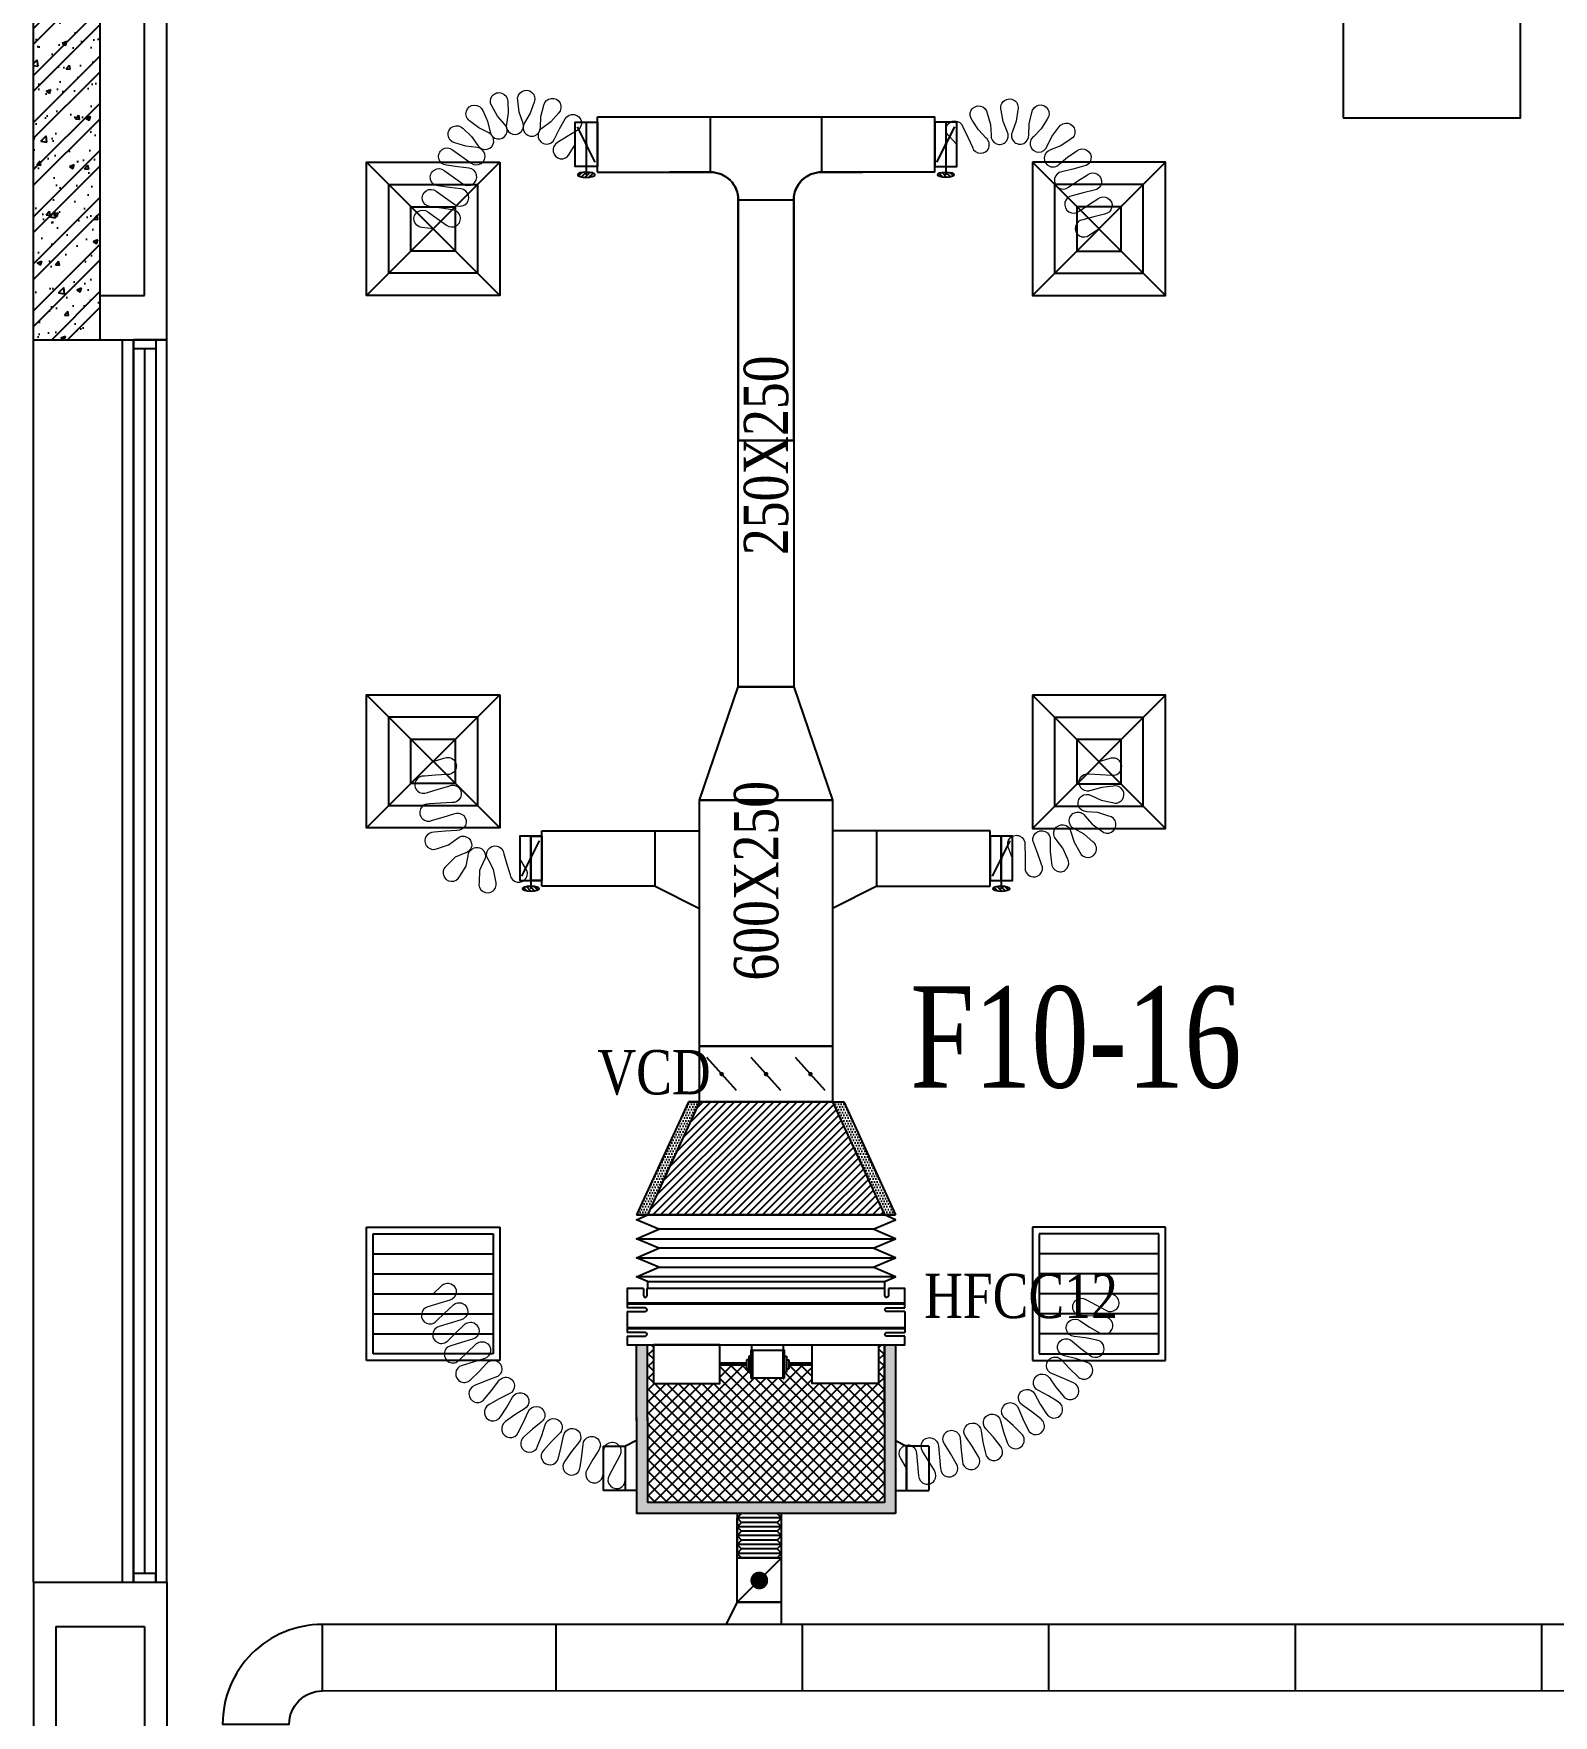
# Model space of a CAD drawing. Header units: metres. Extents: x 352651 to 1421851, y -87441 to -24441.
# Drawn here: x 1173432 to 1180280, y -48460 to -40880 of the extents above; entities that cross this region are included whole.
import ezdxf

# ---------------------------------------------------------------- set-up
doc = ezdxf.new("R2010")
doc.units = ezdxf.units.M
doc.header["$LTSCALE"] = 300
doc.header["$MEASUREMENT"] = 0
for name, color, linetype in [('bat noi mem', 4, 'CONTINUOUS'), ('CUA', 8, 'CONTINUOUS'), ('CUAGIO', 2, 'CONTINUOUS'), ('HATCH', 145, 'CONTINUOUS'), ('KT', 1, 'CONTINUOUS'), ('THAY', 9, 'CONTINUOUS'), ('thiet bi', 11, 'CONTINUOUS'), ('TUONG', 7, 'CONTINUOUS'), ('vach', 6, 'CONTINUOUS')]:
    doc.layers.add(name, color=color, linetype=linetype)
doc.layers.add('noi mem', color=5, linetype='BATTING', lineweight=0)
doc.styles.add('PHU', font='vntimeh.shx', dxfattribs={"width": 0.8})
doc.styles.add('ROMANS', font='romans.shx', dxfattribs={"width": 0.75, "bigfont": 'romancvn.shx'})
doc.linetypes.add('BATTING', pattern='A,0.0001,-0.1,[134,ltypeshp.shx,S=0.1,R=0,X=-0.1,Y=0],-0.2,[134,ltypeshp.shx,S=0.1,R=180,X=0.1,Y=0],-0.1', length=0.4001)
pattern_1 = [(0, (715545.674, -331479.181), (6.25, 12.5), [0, -12.5])]

# ---------------------------------------------------------------- blocks, each defined once
blk = doc.blocks.new('cot1')
at = {"layer": 'vach'}
blk.add_lwpolyline([(-400, -400), (400, -400), (400, 400), (-400, 400)], close=True, dxfattribs=at)
blk = doc.blocks.new('SAD')
at = {"layer": 'CUAGIO', "color": 8}
for p, q in [((-300, -300), (300, 300)), ((300, -300), (-300, 300))]:
    blk.add_line(p, q, dxfattribs=at)
at = {"layer": 'CUAGIO'}
blk.add_lwpolyline([(300, -300), (300, 300), (-300, 300), (-300, -300)], close=True, dxfattribs=at)
at = {"layer": 'CUAGIO', "color": 8}
for points in [[(200, -200), (200, 200), (-200, 200), (-200, -200)], [(100, -100), (100, 100), (-100, 100), (-100, -100)]]:
    blk.add_lwpolyline(points, close=True, dxfattribs=at)
blk = doc.blocks.new('SAG')
at = {"layer": 'CUAGIO'}
for p, q in [((-300, 300), (-300, -300)), ((300, 300), (-300, 300)), ((300, -300), (300, 300)), ((-300, -300), (300, -300))]:
    blk.add_line(p, q, dxfattribs=at)
at = {"layer": 'CUAGIO', "color": 8}
for p, q in [((-270, 270), (-270, -270)), ((270, 270), (-270, 270)), ((-180, -270), (-180, 270)), ((-90, -270), (-90, 270)), ((0, -270), (0, 270)), ((90, -270), (90, 270)), ((180, -270), (180, 270)), ((270, -270), (270, 270)), ((-270, -270), (270, -270))]:
    blk.add_line(p, q, dxfattribs=at)
blk = doc.blocks.new('1-van gio D200')
at = {"layer": 'CUAGIO'}
h = blk.add_hatch(dxfattribs=at)
h.set_pattern_fill('ANSI31', color=256, scale=100, style=0)
edge = h.paths.add_edge_path()
edge.add_ellipse((486127, -58494), major_axis=(-38.1, 0), ratio=0.310482, start_angle=0, end_angle=360, ccw=False)
for p, q in [((486167, -58437.3), (486087.1, -58277.5)), ((486127, -58257.4), (486127, -58494))]:
    blk.add_line(p, q, dxfattribs=at)
at = {"layer": 'CUAGIO', "const_width": 3}
for points in [[(486127, -58457.4), (486177, -58457.4), (486177, -58257.4), (486077, -58257.4), (486077, -58457.4), (486127, -58457.4)], [(486167, -58437.3), (486087.1, -58277.5)], [(486127, -58257.4), (486127, -58494)]]:
    blk.add_lwpolyline(points, dxfattribs=at)
at = {"layer": 'CUAGIO'}
blk.add_lwpolyline([(486177, -58457.4), (486077, -58457.4), (486077, -58257.4), (486177, -58257.4)], close=True, dxfattribs=at)
at = {"layer": 'CUAGIO', "const_width": 5.35}
blk.add_lwpolyline([(486130.7, -58357.4, -1), (486123.3, -58357.4, -1)], format="xyb", close=True, dxfattribs=at)
at = {"layer": 'CUAGIO', "extrusion": (0, 0, -1)}
blk.add_ellipse((486127, -58494), major_axis=(-38.1, 0), ratio=0.310482, start_param=-1.570796, end_param=4.712389, dxfattribs=at)
blk = doc.blocks.new('bac noi mem')
at = {"layer": 'bat noi mem'}
for p, q in [((493886.7, -64673), (493866.7, -64693)), ((494066.7, -64693), (493866.7, -64693)), ((493866.7, -64693), (493886.7, -64713)), ((493886.7, -64713), (493866.7, -64733)), ((494066.7, -64733), (493866.7, -64733)), ((493866.7, -64733), (493886.7, -64753)), ((494046.7, -64673), (493886.7, -64673)), ((494046.7, -64713), (493886.7, -64713)), ((494046.7, -64673), (494066.7, -64693)), ((494066.7, -64693), (494046.7, -64713)), ((494046.7, -64713), (494066.7, -64733)), ((494066.7, -64733), (494046.7, -64753)), ((493886.7, -64753), (493866.7, -64773)), ((494066.7, -64773), (493866.7, -64773)), ((493866.7, -64773), (493886.7, -64793)), ((493886.7, -64793), (493866.7, -64813)), ((494046.7, -64753), (493886.7, -64753)), ((494046.7, -64793), (493886.7, -64793)), ((494046.7, -64753), (494066.7, -64773)), ((494066.7, -64773), (494046.7, -64793)), ((494046.7, -64793), (494066.7, -64813)), ((494066.7, -64813), (493866.7, -64813)), ((493866.7, -64813), (493886.7, -64833)), ((493886.7, -64833), (493866.7, -64853)), ((494066.7, -64853), (493866.7, -64853)), ((493866.7, -64853), (493886.7, -64873)), ((494046.7, -64833), (493886.7, -64833)), ((494046.7, -64873), (493886.7, -64873)), ((494066.7, -64813), (494046.7, -64833)), ((494046.7, -64833), (494066.7, -64853)), ((494066.7, -64853), (494046.7, -64873))]:
    blk.add_line(p, q, dxfattribs=at)

msp = doc.modelspace()

# ---------------------------------------------------------------- hatches: boundary and pattern name
at = {"layer": 'CUAGIO'}
h = msp.add_hatch(dxfattribs=at)
h.set_pattern_fill('DOTS', color=256, scale=200, style=0)
h.set_pattern_definition(pattern_1)
h.paths.add_polyline_path([(1176198.6, -46204), (1176148.6, -46204), (1176382.1, -45694), (1176432.1, -45694)])
h = msp.add_hatch(dxfattribs=at)
h.set_pattern_fill('ANSI31', color=256, scale=200, style=0)
h.set_pattern_definition([(45, (356591.88, -89041.348), (-17.6776695, 17.6776695), [])])
h.paths.add_polyline_path([(1177032.1, -45694), (1176432.1, -45694), (1176198.6, -46204), (1177265.6, -46204)])
h = msp.add_hatch(dxfattribs=at)
h.set_pattern_fill('DOTS', color=256, scale=200, style=0)
h.set_pattern_definition(pattern_1)
h.paths.add_polyline_path([(1177032.1, -45694), (1177082.1, -45694), (1177315.6, -46204), (1177265.6, -46204)])
h = msp.add_hatch(dxfattribs=at)
h.set_pattern_fill('DOTS', color=2, scale=200, style=0)
h.set_pattern_definition([(0, (625638.366, 9935.93), (6.25, 12.5), [0, -12.5])])
h.paths.add_polyline_path([(1177315.6, -46789.5), (1177265.6, -46789.5), (1177265.6, -47499.5), (1176198.6, -47499.5), (1176198.6, -47116.9), (1176198.6, -46789.5), (1176148.6, -46789.5), (1176148.6, -47131.9), (1176148.6, -47549.5), (1177315.6, -47549.5)])
at = {"layer": 'CUAGIO', "ltscale": 1.5}
h = msp.add_hatch(dxfattribs=at)
h.set_pattern_fill('ANSI37', color=9, scale=300, angle=360, style=0)
h.set_pattern_definition([(45, (709353.715, -639.915), (-26.5165043, 26.5165043), []), (135, (709353.715, -639.915), (-26.5165043, -26.5165043), [])])
h.paths.add_polyline_path([(1177265.6, -47499.5), (1177265.6, -46789.5), (1177239.6, -46789.5), (1177239.6, -46964.5), (1176939.6, -46964.5), (1176939.6, -46881.6), (1176834.3, -46881.6), (1176834.3, -46897.2), (1176823.8, -46897.2), (1176823.8, -46913), (1176813.9, -46913), (1176813.9, -46938, -1), (1176807.4, -46940.1), (1176671.2, -46940.1, -1), (1176664.8, -46938), (1176664.8, -46913), (1176654.9, -46913), (1176654.9, -46897.2), (1176644.3, -46897.2), (1176644.3, -46881.6), (1176524.7, -46881.6), (1176524.7, -46964.5), (1176224.7, -46964.5), (1176224.7, -46789.5), (1176198.6, -46789.5), (1176198.6, -47131.9), (1176198.6, -47499.5)])
at = {"layer": 'HATCH', "linetype": 'Continuous'}
h = msp.add_hatch(dxfattribs=at)
h.set_pattern_fill('ANSI32,_O', color=256, scale=400)
h.set_pattern_definition([(45, (715499.62, -347750.56), (-106.066017, 106.066017), []), (45, (715570.34, -347750.56), (-106.066017, 106.066017), [])])
h.paths.add_polyline_path([(1173732.1, -39059.6), (1173432.1, -39059.6), (1173432.1, -39812.4, -0.364811), (1173457, -39841.9, -0.364811), (1173432.1, -39871.5), (1173432.1, -40859.6), (1173732.1, -40859.6)])
h.paths.add_polyline_path([(1173732.1, -40859.6), (1173432.1, -40859.6), (1173432.1, -42259.6), (1173732.1, -42259.6)])
h = msp.add_hatch(dxfattribs=at)
h.set_pattern_fill('AR-CONC,_O', color=256, scale=30)
h.set_pattern_definition([(50, (715499.62, -347750.56), (215.178055, -18.82564), [22.5, -247.5]), (355, (715499.62, -347750.56), (-41.6254, 225.65764), [18, -198]), (100.4514, (715517.56, -347752.12), (173.552815, 206.83186), [19.12206, -210.34263]), (46.1842, (715499.62, -347690.56), (320.17231, -49.6557), [33.75, -371.25]), (96.6356, (715526.3, -347694.7), (280.39881, 292.23536), [28.68309, -315.5139]), (351.1842, (715499.62, -347690.56), (280.39858, 292.23558), [27, -297]), (21, (715529.62, -347705.56), (179.072116, -120.78567), [22.5, -247.5]), (326, (715529.62, -347705.56), (72.9946, 217.54501), [18, -198]), (71.4514, (715544.55, -347715.62), (252.06679, 96.75915), [19.12206, -210.34263]), (37.5, (715499.624, -347750.556), (3.647957, 99.868156), [0, -195.6, 0, -201, 0, -198.75]), (7.5, (715499.62, -347750.56), (78.920861, 118.323514), [0, -114.6, 0, -191.1, 0, -75.75]), (327.5, (715432.724, -347750.556), (160.146731, -6.766462), [0, -75, 0, -234, 0, -310.5]), (317.5, (715402.72, -347750.56), (174.95585, 30.031495), [0, -97.5, 0, -155.4, 0, -220.5])])
h.paths.add_polyline_path([(1173732.1, -39059.6), (1173432.1, -39059.6), (1173432.1, -39812.4, -0.364811), (1173457, -39841.9, -0.364811), (1173432.1, -39871.5), (1173432.1, -40859.6), (1173732.1, -40859.6)])
h.paths.add_polyline_path([(1173732.1, -40859.6), (1173432.1, -40859.6), (1173432.1, -42259.6), (1173732.1, -42259.6)])

# ---------------------------------------------------------------- linework, layer by layer
at = {"layer": 'bat noi mem'}
for p, q in [((1176198.6, -46204), (1177265.6, -46204)), ((1177265.6, -46204), (1176198.6, -46204)), ((1176148.6, -46311.2), (1177315.6, -46311.2)), ((1177215.6, -46268.3), (1176248.6, -46268.3)), ((1177215.6, -46354), (1176248.6, -46354)), ((1176148.6, -46396.9), (1177315.6, -46396.9)), ((1176248.6, -46439.8), (1177215.6, -46439.8)), ((1177315.6, -46482.6), (1176148.6, -46482.6))]:
    msp.add_line(p, q, dxfattribs=at)
for points in [[(1176198.6, -46504), (1176148.6, -46482.6), (1176248.6, -46439.8), (1176148.6, -46396.9), (1176248.6, -46354), (1176148.6, -46311.2), (1176248.6, -46268.3), (1176148.6, -46225.5), (1176198.6, -46204)], [(1177265.6, -46504), (1177315.6, -46482.6), (1177215.6, -46439.8), (1177315.6, -46396.9), (1177215.6, -46354), (1177315.6, -46311.2), (1177215.6, -46268.3), (1177315.6, -46225.5), (1177265.6, -46204)]]:
    msp.add_lwpolyline(points, dxfattribs=at)
at = {"layer": 'CUA', "linetype": 'Continuous'}
for p, q in [((1173882.1, -47859.6), (1173882.1, -42259.6)), ((1173882.1, -42259.6), (1173882.1, -47859.6)), ((1173982.1, -42259.6), (1173982.1, -47859.6)), ((1173932.1, -42299.6), (1173932.1, -47819.6))]:
    msp.add_line(p, q, dxfattribs=at)
for points in [[(1173982.1, -42259.6), (1173982.1, -42299.6), (1173882.1, -42299.6), (1173882.1, -42259.6)], [(1173982.1, -47859.6), (1173982.1, -47819.6), (1173882.1, -47819.6), (1173882.1, -47859.6)]]:
    msp.add_lwpolyline(points, close=True, dxfattribs=at)
at = {"layer": 'CUAGIO'}
for p, q in [((1175972.1, -41504), (1175972.1, -41254)), ((1176482.1, -41504), (1176482.1, -41254)), ((1176982.1, -41254), (1176982.1, -41504)), ((1177492.1, -41504), (1177492.1, -41254)), ((1176607.1, -41629), (1176857.1, -41629)), ((1175722.1, -44722.2), (1175722.1, -44472.2)), ((1175722.1, -44472.2), (1176432.1, -44472.2)), ((1176232.1, -44722.2), (1176232.1, -44472.2)), ((1177742.1, -44472.2), (1177032.1, -44472.2)), ((1177232.1, -44722.2), (1177232.1, -44472.2)), ((1177742.1, -44722.2), (1177742.1, -44472.2)), ((1176232.1, -44722.2), (1175722.1, -44722.2)), ((1176232.1, -44722.2), (1176432.1, -44822.2)), ((1177232.1, -44722.2), (1177032.1, -44822.2)), ((1177232.1, -44722.2), (1177742.1, -44722.2)), ((1177032.1, -45444), (1176432.1, -45444)), ((1176599.1, -45643.3), (1176465.2, -45494.8)), ((1176799.1, -45643.3), (1176665.2, -45494.8)), ((1176999.1, -45643.3), (1176865.2, -45494.8)), ((1176382.1, -45694), (1176148.6, -46204)), ((1176432.1, -45694), (1176198.6, -46204)), ((1176432.1, -45694), (1176382.1, -45694)), ((1176382.1, -45694), (1177082.1, -45694)), ((1176432.1, -45694), (1176382.1, -45694)), ((1177032.1, -45694), (1177265.6, -46204)), ((1177032.1, -45694), (1177082.1, -45694)), ((1177032.1, -45694), (1177082.1, -45694)), ((1177082.1, -45694), (1177315.6, -46204)), ((1177315.6, -46204), (1176148.6, -46204)), ((1176148.6, -46204), (1177315.6, -46204)), ((1176198.6, -46204), (1177265.6, -46204)), ((1177265.6, -46204), (1176198.6, -46204)), ((1176148.6, -47131.9), (1176148.6, -46789.5)), ((1176198.6, -47131.9), (1176198.6, -46789.5)), ((1177265.6, -47116.9), (1177265.6, -46789.5)), ((1176148.6, -47116.9), (1176148.6, -47549.5)), ((1176198.6, -47116.9), (1176198.6, -47499.5)), ((1177265.6, -47116.9), (1177265.6, -47497.8)), ((1175998.9, -47245.6), (1175998.9, -47445.6)), ((1176098.6, -47445.6), (1176098.6, -47245.6)), ((1176098.6, -47445.6), (1176098.6, -47245.6)), ((1176098.6, -47445.6), (1176098.6, -47245.6)), ((1177365.6, -47245.6), (1177365.6, -47445.6)), ((1177365.6, -47445.6), (1177365.6, -47245.6)), ((1177365.6, -47445.6), (1177365.6, -47245.6)), ((1177465.3, -47245.6), (1177465.3, -47445.6)), ((1176098.6, -47445.6), (1175998.9, -47445.6)), ((1177365.6, -47445.6), (1177465.3, -47445.6)), ((1176601.8, -47949.5), (1176601.8, -47569.5)), ((1176801.8, -47749.5), (1176801.8, -47549.5)), ((1176801.8, -47749.5), (1176601.8, -47949.5)), ((1176801.8, -47949.5), (1176801.8, -47749.5)), ((1176601.8, -47949.5), (1176551.7, -48049.6)), ((1176601.8, -47949.5), (1176801.8, -47949.5)), ((1184600.7, -48049.6), (1174733.5, -48049.6)), ((1174733.5, -48348.9), (1184217.1, -48347.3))]:
    msp.add_line(p, q, dxfattribs=at)
at = {"layer": 'CUAGIO', "ltscale": 1.5}
msp.add_line((1175972.1, -41254), (1177492.1, -41254), dxfattribs=at)
at = {"layer": 'CUAGIO', "color": 2}
for p, q in [((1177265.6, -46789.5), (1177265.6, -47499.5)), ((1177315.6, -46789.5), (1177315.6, -47549.5)), ((1177265.6, -47499.5), (1176198.6, -47499.5)), ((1177315.6, -47549.5), (1176148.6, -47549.5)), ((1176601.8, -47749.5), (1176801.8, -47749.5)), ((1176801.8, -48049.6), (1176801.8, -47749.5)), ((1176801.8, -47949.5), (1176601.8, -47949.5)), ((1174733.5, -48249.6), (1174733.5, -48049.6)), ((1175787.1, -48348), (1175787.1, -48048.3)), ((1176897.1, -48348.1), (1176897.1, -48048.3)), ((1178007.1, -48348.3), (1178007.1, -48048.3)), ((1179117.1, -48348.1), (1179117.1, -48048.3)), ((1180227.1, -48348), (1180227.1, -48048.3))]:
    msp.add_line(p, q, dxfattribs=at)
at = {"layer": 'CUAGIO'}
for points in [[(1175972.1, -41504), (1176482.1, -41504, -0.414214), (1176607.1, -41629), (1176607.1, -42714), (1176857.1, -42714), (1176857.1, -41629, -0.414214), (1176982.1, -41504), (1177167.1, -41504)], [(1177492.1, -41504), (1176982.1, -41504, 0.414214), (1176857.1, -41629), (1176857.1, -42714), (1176607.1, -42714), (1176607.1, -41629, 0.414214), (1176482.1, -41504), (1176297.1, -41504)]]:
    msp.add_lwpolyline(points, format="xyb", dxfattribs=at)
for points in [[(1176607.1, -43824), (1176607.1, -42714), (1176857.1, -42714), (1176857.1, -43824)], [(1177032.1, -44334), (1176432.1, -44334), (1176607.1, -43824), (1176857.1, -43824)], [(1175722.1, -44697.2), (1175672.1, -44697.2), (1175672.1, -44497.2), (1175722.1, -44497.2)], [(1177742.1, -44697.2), (1177792.1, -44697.2), (1177792.1, -44497.2), (1177742.1, -44497.2)], [(1176432.1, -45444), (1177032.1, -45444), (1177032.1, -45694), (1176432.1, -45694)], [(1176801.8, -47549.5), (1176601.8, -47549.5), (1176601.8, -47749.5), (1176801.8, -47749.5)]]:
    msp.add_lwpolyline(points, close=True, dxfattribs=at)
at = {"layer": 'CUAGIO', "color": 2}
msp.add_lwpolyline([(1176432.1, -44334), (1177032.1, -44334), (1177032.1, -45444), (1176432.1, -45444)], close=True, dxfattribs=at)
at = {"layer": 'CUAGIO'}
for points, const_width in [([(1176527.1, -45569, 1), (1176537.1, -45569, 1)], 10), ([(1176727.1, -45569, 1), (1176737.1, -45569, 1)], 10), ([(1176927.1, -45569, 1), (1176937.1, -45569, 1)], 10), ([(1176721.8, -47851.5, -1), (1176681.8, -47851.5, -1)], 40)]:
    msp.add_lwpolyline(points, format="xyb", close=True, dxfattribs=dict(at, const_width=const_width))
for points in [[(1176148.6, -47220.4), (1176098.6, -47245.6)], [(1177315.6, -47220.4), (1177365.6, -47245.6)], [(1175998.9, -47245.6), (1176098.6, -47245.6)], [(1177465.3, -47245.6), (1177365.6, -47245.6)], [(1176148.6, -47445.6), (1176098.6, -47445.6)], [(1177315.6, -47445.6), (1177365.6, -47445.6)]]:
    msp.add_lwpolyline(points, dxfattribs=at)
msp.add_lwpolyline([(1174733.5, -48349.6), (1174733.5, -48049.6), (1174733.5, -48049.6, 0.414214), (1174283.5, -48499.6), (1174283.5, -48499.6), (1174583.5, -48499.6, -0.414214), (1174733.5, -48349.6)], format="xyb", close=True, dxfattribs=at)
at = {"layer": 'noi mem', "linetype": 'ByBlock', "ltscale": 1.5}
for points in [[(1175232.1, -41759.6), (1175181.1, -41752.7, -1.333333), (1175208.7, -41683), (1175250.6, -41712.9), (1175292.5, -41742.8, 1.333333), (1175320.1, -41673), (1175269.1, -41666.2), (1175218, -41659.3, -1.333333), (1175245.6, -41589.6), (1175287.5, -41619.5), (1175329.4, -41649.4, 1.333333), (1175357, -41579.7), (1175306, -41572.8), (1175254.9, -41566, -1.333333), (1175282.5, -41496.2), (1175324.4, -41526.1), (1175366.4, -41556, 1.333333), (1175393.9, -41486.3), (1175342.9, -41479.4), (1175291.8, -41472.6, -1.333333), (1175319.4, -41402.8), (1175361.3, -41432.8), (1175403, -41462.9, 1.333333), (1175430.9, -41393.3), (1175380.1, -41386.2), (1175329.5, -41371.5, -1.333333), (1175366.8, -41306.4), (1175405, -41342.7), (1175433.8, -41384.1, 1.333333), (1175482.9, -41327.4), (1175437.8, -41304.8), (1175396.5, -41272.2, -1.333333), (1175455.5, -41225.9), (1175477.3, -41273.9), (1175488.4, -41323, 1.333333), (1175555.2, -41288.9), (1175521.9, -41251.1), (1175495.9, -41205.3, -1.333333), (1175568, -41184.7), (1175570.1, -41237.3), (1175562, -41287, 1.333333), (1175636.7, -41280.5), (1175620.1, -41233), (1175613.1, -41180.7, -1.333333), (1175687.7, -41188.7), (1175669.9, -41238.3), (1175643.7, -41281.2, 1.333333), (1175715.4, -41303.3), (1175717.8, -41253), (1175731, -41202, -1.333333), (1175797.1, -41237.4), (1175762, -41276.7), (1175721.6, -41306.6, 1.333333), (1175779.7, -41354), (1175800.9, -41308.3), (1175827.3, -41264.1, -1.333333), (1175880.5, -41316.9), (1175836.5, -41343.7), (1175792.5, -41370.4, 1.333333), (1175845.7, -41423.3), (1175872.1, -41379)], [(1177592.1, -41379), (1177557.4, -41342.2, -1.333333), (1177619.4, -41300), (1177640.8, -41345.9), (1177661.7, -41391.7, 1.333333), (1177724.1, -41350.1), (1177689.8, -41313.2), (1177661, -41269.8, -1.333333), (1177729.1, -41238.5), (1177743.3, -41288.7), (1177746.1, -41337.7, 1.333333), (1177819.2, -41321.1), (1177800.6, -41275.7), (1177791.8, -41224.3, -1.333333), (1177866.8, -41223.1), (1177859.4, -41274.8), (1177842.2, -41320.8, 1.333333), (1177915.8, -41335.2), (1177917.1, -41286.1), (1177929.8, -41235.5, -1.333333), (1177998.9, -41264.8), (1177971.3, -41309), (1177936.9, -41344.2, 1.333333), (1177998.4, -41387.1), (1178019.5, -41342.7), (1178051.5, -41301.5, -1.333333), (1178102.9, -41356.2), (1178059.8, -41385.6), (1178014.1, -41403.8, 1.333333), (1178053.1, -41467.9), (1178090.3, -41435.8), (1178132.9, -41408.3, -1.333333), (1178163.1, -41476.9), (1178114, -41489.7), (1178065, -41502.4, 1.333333), (1178095.1, -41571.1), (1178137.6, -41543.7), (1178180.2, -41516.3, -1.333333), (1178210.3, -41585), (1178161.3, -41597.7), (1178112.2, -41610.3, 1.333333), (1178142.3, -41679.1), (1178184.9, -41651.6), (1178227.5, -41624.2, -1.333333), (1178257.5, -41692.9), (1178208.5, -41705.6), (1178159.5, -41718.3, 1.333333), (1178189.6, -41787), (1178232.1, -41759.6)], [(1175232.1, -44159.6), (1175280.4, -44145.3, -1.333333), (1175293.5, -44219.2), (1175243.3, -44222.4), (1175193.1, -44225.7, 1.333333), (1175206.3, -44299.6), (1175254.5, -44285.3), (1175302.8, -44271, -1.333333), (1175315.9, -44344.9), (1175265.7, -44348.2), (1175215.5, -44351.4, 1.333333), (1175228.7, -44425.3), (1175276.9, -44411), (1175325.2, -44396.8, -1.333333), (1175338.3, -44470.6), (1175288.1, -44473.9), (1175237.2, -44478.7, 1.333333), (1175252.3, -44552.1), (1175301, -44536.4), (1175339.3, -44508.5, -1.333333), (1175375.7, -44574.1), (1175331.8, -44591.9), (1175293.8, -44629.2, 1.333333), (1175351.8, -44676.7), (1175380.9, -44632.1), (1175389.7, -44585.6, -1.333333), (1175461.2, -44608.4), (1175441.4, -44651.4), (1175439.2, -44704.7, 1.333333), (1175514.1, -44699.6), (1175504.7, -44647.1), (1175481.2, -44603.9, -1.333333), (1175550.7, -44575.8), (1175563.8, -44623.2), (1175579.1, -44671.1, 1.333333), (1175647.6, -44640.5), (1175622.1, -44597.2)], [(1177842.1, -44597.2), (1177824.7, -44549.5, -1.333333), (1177898.5, -44536), (1177899.1, -44586.7), (1177899.8, -44637.4, 1.333333), (1177973.6, -44623.8), (1177956.1, -44576.2), (1177938.7, -44528.6, -1.333333), (1178012.4, -44515), (1178013.1, -44565.7), (1178018.5, -44617.6, 1.333333), (1178090.8, -44597.7), (1178068.9, -44550.4), (1178039, -44511.2, -1.333333), (1178105.7, -44476.8), (1178120.3, -44523.8), (1178146.3, -44569.1, 1.333333), (1178204.3, -44521.6), (1178165, -44487.2), (1178121.8, -44463.6, -1.333333), (1178168.8, -44405.1), (1178201.2, -44442.1), (1178243.4, -44472.9, 1.333333), (1178277.1, -44406), (1178227.3, -44390.4), (1178178.2, -44386.4, -1.333333), (1178197.3, -44313.9), (1178242, -44334.5), (1178293, -44345.6, 1.333333), (1178296.7, -44270.7), (1178244.8, -44276.7), (1178196.2, -44290.5, -1.333333), (1178188.3, -44215.9), (1178238.7, -44219.1), (1178289.3, -44221.9, 1.333333), (1178280.9, -44147.4), (1178232.1, -44161.5)], [(1175232.1, -46559.6), (1175269.2, -46523.9, -1.333333), (1175307.1, -46588.6), (1175257.8, -46603.5), (1175208.6, -46618.3, 1.333333), (1175246.5, -46683.1), (1175283.6, -46647.4), (1175320.6, -46611.7, -1.333333), (1175358.5, -46676.5), (1175309.3, -46691.3), (1175260, -46706.2, 1.333333), (1175297.9, -46770.9), (1175335, -46735.3), (1175372, -46699.6, -1.333333), (1175409.9, -46764.3), (1175360.7, -46779.2), (1175311.4, -46794, 1.333333), (1175349.3, -46858.8), (1175386.4, -46823.1), (1175423.5, -46787.4, -1.333333), (1175461.3, -46852.2), (1175412.1, -46867), (1175362.8, -46882.4, 1.333333), (1175401.2, -46946.8), (1175438.2, -46910.7), (1175472.8, -46873.2, -1.333333), (1175514.4, -46935.6), (1175466.4, -46953.1), (1175418.8, -46973.5, 1.333333), (1175463.7, -47033.6), (1175496.8, -46993.8), (1175527.2, -46952.8, -1.333333), (1175575.3, -47010.3), (1175529.4, -47032.9), (1175484.4, -47058.4, 1.333333), (1175535.5, -47113.3), (1175564.1, -47070.1), (1175589.9, -47026, -1.333333), (1175643.9, -47078), (1175600.8, -47105.4), (1175558.8, -47135.7, 1.333333), (1175615.6, -47184.7), (1175639.3, -47138.7), (1175660.1, -47092, -1.333333), (1175719.5, -47137.8), (1175679.6, -47169.8), (1175641.1, -47204.4, 1.333333), (1175702.9, -47246.9), (1175721.5, -47198.6), (1175737.1, -47150, -1.333333), (1175801.1, -47189.1), (1175764.9, -47225.2), (1175730.4, -47263.8, 1.333333), (1175796.4, -47299.4), (1175809.7, -47249.3), (1175820, -47199.3, -1.333333), (1175887.8, -47231.2), (1175855.8, -47271), (1175825.6, -47313.1, 1.333333), (1175895.1, -47341.3), (1175902.9, -47290.1), (1175907.7, -47239.3, -1.333333), (1175978.6, -47263.7), (1175951, -47306.7), (1175925.7, -47351.8, 1.333333), (1175997.8, -47372.4), (1176000, -47320.6), (1176000.6, -47269.2, -1.333333), (1176073.3, -47287.6), (1176049.3, -47333.1), (1176025.3, -47378.6, 1.333333), (1176098, -47397), (1176098.6, -47345.6)], [(1177365.6, -47345.6), (1177338.9, -47301.8, -1.333333), (1177410, -47278.1), (1177414.9, -47329.2), (1177419.8, -47380.3, 1.333333), (1177490.9, -47356.6), (1177464.2, -47312.8), (1177437.5, -47269, -1.333333), (1177508.6, -47245.3), (1177513.5, -47296.3), (1177518.4, -47347.4, 1.333333), (1177589.5, -47323.7), (1177562.8, -47279.9), (1177536, -47236.1, -1.333333), (1177607.2, -47212.4), (1177612, -47263.5), (1177617.2, -47314.7, 1.333333), (1177688.3, -47290.6), (1177661.2, -47246.8), (1177632.3, -47204.9, -1.333333), (1177702, -47177.3), (1177709.5, -47227.7), (1177720.4, -47278.2, 1.333333), (1177788.3, -47246.5), (1177756.6, -47205.7), (1177722.8, -47167.6, -1.333333), (1177788.8, -47131.9), (1177802.3, -47181), (1177819.1, -47229.9, 1.333333), (1177882.8, -47190.3), (1177846.4, -47153.6), (1177808.3, -47119.7, -1.333333), (1177869.6, -47076.4), (1177888.8, -47123.6), (1177911.3, -47170.2, 1.333333), (1177969.8, -47123.3), (1177929.4, -47091.2), (1177887.6, -47062.1, -1.333333), (1177943.2, -47011.8), (1177967.9, -47056.4), (1177995.8, -47099.9, 1.333333), (1178048.3, -47046.4), (1178004.3, -47019.3), (1177959.4, -46995.4, -1.333333), (1178008.7, -46938.9), (1178038.5, -46980.2), (1178071.3, -47020.1, 1.333333), (1178117.1, -46960.8), (1178070.2, -46939.1), (1178022.7, -46920.7, -1.333333), (1178065, -46858.7), (1178099.5, -46896.2), (1178136.8, -46931.9, 1.333333), (1178175.3, -46867.5), (1178126.1, -46851.6), (1178076.8, -46838.9, -1.333333), (1178111.3, -46772.4), (1178150, -46805.5), (1178191.4, -46836.5, 1.333333), (1178221.9, -46768), (1178171.2, -46758), (1178120.7, -46751.4, -1.333333), (1178147.1, -46681.2), (1178189.5, -46709.4), (1178234.2, -46735.3, 1.333333), (1178256.4, -46663.7), (1178204.8, -46659.8), (1178153.6, -46657.8, -1.333333), (1178173.3, -46585.4), (1178218.5, -46609.7), (1178263.7, -46633.9, 1.333333), (1178283.4, -46561.6), (1178232.1, -46559.6)]]:
    msp.add_lwpolyline(points, format="xyb", dxfattribs=at)
at = {"layer": 'THAY', "linetype": 'Continuous'}
for p, q in [((1173432.1, -47859.6), (1173432.1, -42259.6)), ((1173832.1, -47859.6), (1173832.1, -42259.6))]:
    msp.add_line(p, q, dxfattribs=at)
msp.add_lwpolyline([(1174032.1, -47859.6), (1174032.1, -42259.6), (1173882.1, -42259.6), (1173882.1, -47859.6)], close=True, dxfattribs=at)
at = {"layer": 'thiet bi'}
for p, q in [((1176198.6, -46504), (1177265.6, -46504)), ((1176198.6, -46504), (1176198.6, -46535.5)), ((1177265.6, -46504), (1177265.6, -46535.5)), ((1177357.6, -46601.5), (1176106.6, -46601.5)), ((1177357.6, -46606.5), (1176106.6, -46606.5)), ((1177357.6, -46712.5), (1176106.6, -46712.5)), ((1177357.6, -46717.5), (1176106.6, -46717.5)), ((1176664.8, -46841.1), (1176654.9, -46841.1)), ((1176654.9, -46841.1), (1176654.9, -46913)), ((1176668, -46811.6), (1176668, -46789.5)), ((1176671.2, -46814), (1176671.2, -46940.1)), ((1176807.4, -46814), (1176807.4, -46940.1)), ((1176810.7, -46811.6), (1176810.7, -46789.5)), ((1176813.9, -46841.1), (1176823.8, -46841.1)), ((1176823.8, -46841.1), (1176823.8, -46913)), ((1176644.3, -46872.5), (1176524.7, -46872.5)), ((1176524.7, -46872.5), (1176524.7, -46881.6)), ((1176644.3, -46881.6), (1176524.7, -46881.6)), ((1176654.9, -46856.8), (1176644.3, -46856.8)), ((1176644.3, -46856.8), (1176644.3, -46897.2)), ((1176654.9, -46897.2), (1176644.3, -46897.2)), ((1176664.8, -46913), (1176654.9, -46913)), ((1176813.9, -46913), (1176823.8, -46913)), ((1176823.8, -46856.8), (1176834.3, -46856.8)), ((1176823.8, -46897.2), (1176834.3, -46897.2)), ((1176834.3, -46856.8), (1176834.3, -46897.2)), ((1176939.6, -46872.5), (1176834.3, -46872.5)), ((1176939.6, -46881.6), (1176834.3, -46881.6))]:
    msp.add_line(p, q, dxfattribs=at)
for points in [[(1176180.6, -46535.5), (1176106.6, -46535.5), (1176106.6, -46623)], [(1177267.6, -46535.5), (1176196.6, -46535.5)], [(1177357.6, -46623), (1177357.6, -46535.5), (1177283.6, -46535.5)], [(1176106.6, -46639), (1176106.6, -46734)], [(1177357.6, -46639), (1177357.6, -46734)], [(1176106.6, -46750), (1176106.6, -46789.5), (1177357.6, -46789.5), (1177357.6, -46750)]]:
    msp.add_lwpolyline(points, dxfattribs=at)
for points in [[(1176180.6, -46535.5), (1176180.6, -46567.5, 1), (1176196.6, -46567.5), (1176196.6, -46535.5)], [(1177283.6, -46535.5), (1177283.6, -46567.5, -1), (1177267.6, -46567.5), (1177267.6, -46535.5)], [(1176106.6, -46639), (1176188.6, -46639, 1), (1176188.6, -46623), (1176106.6, -46623)], [(1177357.6, -46639), (1177275.6, -46639, -1), (1177275.6, -46623), (1177357.6, -46623)], [(1176106.6, -46750), (1176188.6, -46750, 1), (1176188.6, -46734), (1176106.6, -46734)], [(1177357.6, -46750), (1177275.6, -46750, -1), (1177275.6, -46734), (1177357.6, -46734)]]:
    msp.add_lwpolyline(points, format="xyb", dxfattribs=at)
for points in [[(1176224.7, -46964.5), (1176524.7, -46964.5), (1176524.7, -46789.5), (1176224.7, -46789.5)], [(1176813.9, -46940.1), (1176664.8, -46940.1), (1176664.8, -46814), (1176813.9, -46814)], [(1177239.6, -46964.5), (1176939.6, -46964.5), (1176939.6, -46789.5), (1177239.6, -46789.5)]]:
    msp.add_lwpolyline(points, close=True, dxfattribs=at)
for centre, start, end in [((1176668, -46815.1), 18.04953, 161.95047), ((1176810.7, -46815.1), 18.04953, 161.95047), ((1176668, -46939), 198.04953, 341.95047), ((1176810.7, -46939), 198.04953, 341.95047)]:
    msp.add_arc(centre, 3.41, start, end, dxfattribs=at)
at = {"layer": 'TUONG'}
for p, q in [((1173432.1, -42259.6), (1173432.1, -39059.6)), ((1173732.1, -42259.6), (1173732.1, -39059.6)), ((1174032.1, -42259.6), (1174032.1, -39059.6)), ((1173932.1, -42059.6), (1173932.1, -39259.6)), ((1173732.1, -42059.6), (1173932.1, -42059.6)), ((1173432.1, -42259.6), (1174032.1, -42259.6)), ((1173432.1, -47859.6), (1173432.1, -49259.6)), ((1173432.1, -47859.6), (1174032.1, -47859.6)), ((1174032.1, -47859.6), (1174032.1, -48559.6)), ((1173532.1, -48059.6), (1173532.1, -48559.6)), ((1173532.1, -48059.6), (1173932.1, -48059.6)), ((1173932.1, -48059.6), (1173932.1, -48559.6))]:
    msp.add_line(p, q, dxfattribs=at)

# ---------------------------------------------------------------- block references
at = {"layer": 'CUAGIO'}
for name, p in [('1-van gio D200', (689795.1, 16978.3)), ('bac noi mem', (682735.1, 17123.4))]:
    msp.add_blockref(name, p, dxfattribs=at)
at = {"layer": 'CUAGIO', "xscale": -1}
for p in [(1663669.2, 16978.3), (1661799.2, 13760.2), (1663919.2, 13760.2)]:
    msp.add_blockref('1-van gio D200', p, dxfattribs=at)
for name, p, rotation in [('SAD', (1175232.1, -41759.6), 180), ('SAD', (1175232.1, -44159.6), 180), ('SAG', (1175232.1, -46559.6), 270)]:
    msp.add_blockref(name, p, dxfattribs=dict(at, rotation=rotation))
at = {"layer": 'CUAGIO'}
for name, p, rotation in [('SAD', (1178232.1, -41759.6), 180), ('SAD', (1178232.1, -44161.5), 180), ('SAG', (1178232.1, -46559.6), 90)]:
    msp.add_blockref(name, p, dxfattribs=dict(at, rotation=rotation))
at = {"layer": 'vach'}
msp.add_blockref('cot1', (1179732.1, -40859.6), dxfattribs=at)

# ---------------------------------------------------------------- texts
at = {"layer": 'CUAGIO', "color": 2, "char_height": 200, "attachment_point": 1, "rotation": 90, "style": 'PHU'}
for s, insert, width in [('250x250', (1176631.8, -43229.7), 788.836), ('600x250', (1176587.4, -45147.5), 1155.253)]:
    msp.add_mtext(s, dxfattribs=dict(at, insert=insert, width=width))
at = {"layer": 'CUAGIO', "color": 2, "char_height": 200, "attachment_point": 1, "style": 'PHU'}
for s, insert, width in [('VCD', (1175972.4, -45460.6), 439.881), ('hfcc12', (1177444.3, -46468.9), 911.262)]:
    msp.add_mtext(s, dxfattribs=dict(at, insert=insert, width=width))
at = {"layer": 'KT', "ltscale": 1.5, "insert": (1177382.1, -45173.8), "char_height": 456.096, "width": 2517.297, "attachment_point": 1, "style": 'ROMANS'}
msp.add_mtext('{\\fTimes New Roman|b0|i0|c0|p18;F10-16}', dxfattribs=at)

doc.saveas('drawing.dxf')
